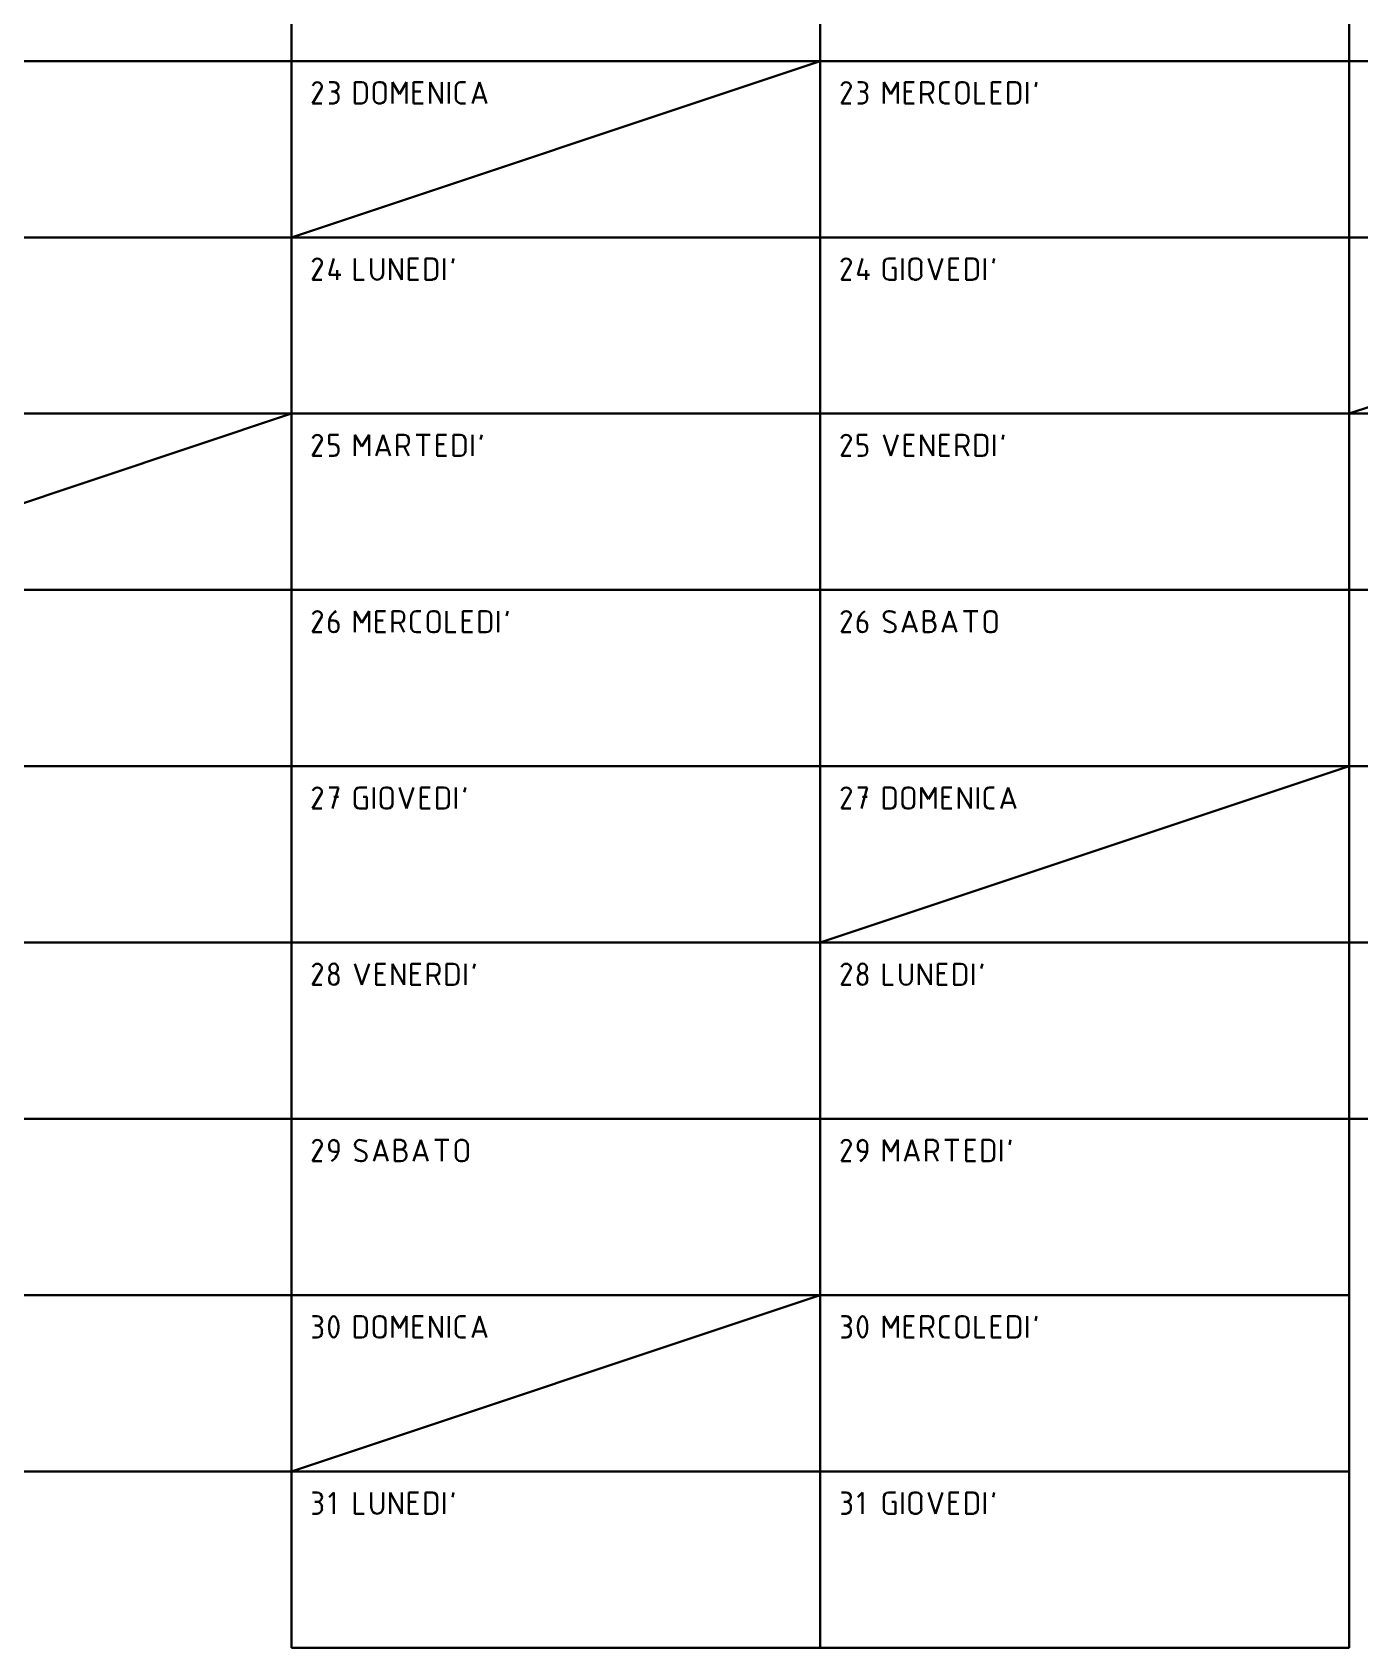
# Model space of a CAD drawing. Header units: millimetres. Extents: x 0 to 750, y -760 to 40.
# Drawn here: x 188.2 to 376.5, y -760 to -530.9 of the extents above; entities that cross this region are included whole.
import ezdxf

# ---------------------------------------------------------------- set-up
doc = ezdxf.new("R2010")
doc.units = ezdxf.units.MM
doc.layers.get('0').update_dxf_attribs({"lineweight": 40, "true_color": 0xffffff})

msp = doc.modelspace()

# ---------------------------------------------------------------- linework, layer by layer
for p, q in [((225, -535), (225, -510)), ((300, -535), (300, -510)), ((375, -535), (375, -510)), ((150, -535), (225, -535)), ((225, -535), (300, -535)), ((225, -560), (225, -535)), ((225, -560), (300, -535)), ((300, -535), (375, -535)), ((300, -560), (300, -535)), ((375, -560), (375, -535)), ((375, -535), (450, -535)), ((230.33, -538), (231, -538)), ((235, -538), (234, -538)), ((234, -538), (234, -541)), ((237.33, -538), (237.67, -538)), ((239.33, -541), (239.33, -538)), ((239.33, -538), (240.33, -539.67)), ((240.33, -539.67), (241.33, -538)), ((241.33, -538), (241.33, -541)), ((243.67, -538), (242.33, -538)), ((242.33, -538), (242.33, -541)), ((244.67, -541), (244.67, -538)), ((244.67, -538), (246.33, -541)), ((246.33, -541), (246.33, -538)), ((247.33, -538), (247.33, -541)), ((249.67, -538), (249, -538)), ((250.67, -541), (251.67, -538)), ((251.67, -538), (252.67, -541)), ((305.33, -538), (306, -538)), ((309, -541), (309, -538)), ((309, -538), (310, -539.67)), ((310, -539.67), (311, -538)), ((311, -538), (311, -541)), ((313.33, -538), (312, -538)), ((312, -538), (312, -541)), ((314.33, -541), (314.33, -538)), ((314.33, -538), (315.33, -538)), ((318.33, -538), (317.67, -538)), ((320, -538), (320.33, -538)), ((322, -538), (322, -541)), ((325.67, -538), (324.33, -538)), ((324.33, -538), (324.33, -541)), ((327.67, -538), (326.67, -538)), ((326.67, -538), (326.67, -541)), ((329.33, -538), (329.33, -541)), ((330.5, -538.67), (330.67, -538)), ((228, -541), (229.29, -538.78)), ((231, -539.33), (230.67, -539.33)), ((231.67, -540), (231.67, -540.33)), ((235.67, -540.33), (235.67, -538.67)), ((236.67, -540.33), (236.67, -538.67)), ((238.33, -538.67), (238.33, -540.33)), ((242.33, -539.33), (243.33, -539.33)), ((248.33, -538.67), (248.33, -540.33)), ((250.94, -540.17), (252.39, -540.17)), ((303, -541), (304.29, -538.78)), ((306, -539.33), (305.67, -539.33)), ((306.67, -540), (306.67, -540.33)), ((312, -539.33), (313, -539.33)), ((315.33, -539.67), (314.33, -539.67)), ((315.33, -539.67), (316, -541)), ((316, -538.67), (316, -539)), ((317, -538.67), (317, -540.33)), ((319.33, -540.33), (319.33, -538.67)), ((321, -538.67), (321, -540.33)), ((324.33, -539.33), (325.33, -539.33)), ((328.33, -540.33), (328.33, -538.67)), ((229.33, -541), (228, -541)), ((231, -541), (230.33, -541)), ((234, -541), (235, -541)), ((237.67, -541), (237.33, -541)), ((242.33, -541), (243.67, -541)), ((249, -541), (249.67, -541)), ((304.33, -541), (303, -541)), ((306, -541), (305.33, -541)), ((312, -541), (313.33, -541)), ((317.67, -541), (318.33, -541)), ((320.33, -541), (320, -541)), ((322, -541), (323.33, -541)), ((324.33, -541), (325.67, -541)), ((326.67, -541), (327.67, -541)), ((150, -560), (225, -560)), ((225, -560), (300, -560)), ((225, -585), (225, -560)), ((300, -560), (375, -560)), ((300, -585), (300, -560)), ((375, -585), (375, -560)), ((375, -585), (450, -560)), ((375, -560), (450, -560)), ((230.33, -565.33), (231, -563)), ((234, -563), (234, -566)), ((236.33, -563), (236.33, -565.17)), ((238, -565.17), (238, -563)), ((239, -566), (239, -563)), ((239, -563), (240.67, -566)), ((240.67, -566), (240.67, -563)), ((243, -563), (241.67, -563)), ((241.67, -563), (241.67, -566)), ((245, -563), (244, -563)), ((244, -563), (244, -566)), ((246.67, -563), (246.67, -566)), ((247.83, -563.67), (248, -563)), ((305.33, -565.33), (306, -563)), ((310.67, -563), (309.67, -563)), ((311.67, -563), (311.67, -566)), ((313.33, -563), (313.67, -563)), ((315.33, -563), (316.33, -566)), ((316.33, -566), (317.33, -563)), ((319.67, -563), (318.33, -563)), ((318.33, -563), (318.33, -566)), ((321.67, -563), (320.67, -563)), ((320.67, -563), (320.67, -566)), ((323.33, -563), (323.33, -566)), ((324.5, -563.67), (324.67, -563)), ((228, -566), (229.29, -563.78)), ((232, -565.33), (230.33, -565.33)), ((231.5, -566), (231.5, -564.67)), ((241.67, -564.33), (242.67, -564.33)), ((245.67, -565.33), (245.67, -563.67)), ((303, -566), (304.29, -563.78)), ((307, -565.33), (305.33, -565.33)), ((306.5, -566), (306.5, -564.67)), ((309, -563.67), (309, -565.33)), ((310.67, -564.33), (310.17, -564.33)), ((310.67, -566), (310.67, -564.33)), ((312.67, -565.33), (312.67, -563.67)), ((314.33, -563.67), (314.33, -565.33)), ((318.33, -564.33), (319.33, -564.33)), ((322.33, -565.33), (322.33, -563.67)), ((229.33, -566), (228, -566)), ((234, -566), (235.33, -566)), ((241.67, -566), (243, -566)), ((244, -566), (245, -566)), ((304.33, -566), (303, -566)), ((309.67, -566), (310.67, -566)), ((313.67, -566), (313.33, -566)), ((318.33, -566), (319.67, -566)), ((320.67, -566), (321.67, -566)), ((150, -585), (225, -585)), ((150, -610), (225, -585)), ((225, -585), (300, -585)), ((225, -610), (225, -585)), ((300, -585), (375, -585)), ((300, -610), (300, -585)), ((375, -610), (375, -585)), ((375, -585), (450, -585)), ((231.67, -588), (230.33, -588)), ((230.33, -588), (230.33, -589.33)), ((234, -591), (234, -588)), ((234, -588), (235, -589.67)), ((235, -589.67), (236, -588)), ((236, -588), (236, -591)), ((237, -591), (238, -588)), ((238, -588), (239, -591)), ((240, -591), (240, -588)), ((240, -588), (241, -588)), ((241.67, -588.67), (241.67, -589)), ((242.67, -588), (244.67, -588)), ((243.67, -588), (243.67, -591)), ((247, -588), (245.67, -588)), ((245.67, -588), (245.67, -591)), ((249, -588), (248, -588)), ((248, -588), (248, -591)), ((249.67, -590.33), (249.67, -588.67)), ((250.67, -588), (250.67, -591)), ((251.83, -588.67), (252, -588)), ((306.67, -588), (305.33, -588)), ((305.33, -588), (305.33, -589.33)), ((309, -588), (310, -591)), ((310, -591), (311, -588)), ((313.33, -588), (312, -588)), ((312, -588), (312, -591)), ((314.33, -591), (314.33, -588)), ((314.33, -588), (316, -591)), ((316, -591), (316, -588)), ((318.33, -588), (317, -588)), ((317, -588), (317, -591)), ((319.33, -591), (319.33, -588)), ((319.33, -588), (320.33, -588)), ((321, -588.67), (321, -589)), ((323, -588), (322, -588)), ((322, -588), (322, -591)), ((323.67, -590.33), (323.67, -588.67)), ((324.67, -588), (324.67, -591)), ((325.83, -588.67), (326, -588)), ((228, -591), (229.29, -588.78)), ((229.33, -591), (228, -591)), ((230.33, -589.33), (231, -589.33)), ((231, -591), (230.33, -591)), ((231.67, -590), (231.67, -590.33)), ((237.28, -590.17), (238.72, -590.17)), ((241, -589.67), (240, -589.67)), ((241, -589.67), (241.67, -591)), ((245.67, -589.33), (246.67, -589.33)), ((245.67, -591), (247, -591)), ((248, -591), (249, -591)), ((303, -591), (304.29, -588.78)), ((304.33, -591), (303, -591)), ((305.33, -589.33), (306, -589.33)), ((306, -591), (305.33, -591)), ((306.67, -590), (306.67, -590.33)), ((312, -589.33), (313, -589.33)), ((312, -591), (313.33, -591)), ((317, -589.33), (318, -589.33)), ((317, -591), (318.33, -591)), ((320.33, -589.67), (319.33, -589.67)), ((320.33, -589.67), (321, -591)), ((322, -591), (323, -591)), ((150, -610), (225, -610)), ((225, -610), (300, -610)), ((225, -635), (225, -610)), ((300, -635), (300, -610)), ((300, -610), (375, -610)), ((375, -635), (375, -610)), ((375, -610), (450, -610)), ((228, -616), (229.29, -613.78)), ((234, -616), (234, -613)), ((234, -613), (235, -614.67)), ((235, -614.67), (236, -613)), ((236, -613), (236, -616)), ((238.33, -613), (237, -613)), ((237, -613), (237, -616)), ((239.33, -616), (239.33, -613)), ((239.33, -613), (240.33, -613)), ((241, -613.67), (241, -614)), ((242, -613.67), (242, -615.33)), ((243.33, -613), (242.67, -613)), ((244.33, -615.33), (244.33, -613.67)), ((245, -613), (245.33, -613)), ((246, -613.67), (246, -615.33)), ((247, -613), (247, -616)), ((250.67, -613), (249.33, -613)), ((249.33, -613), (249.33, -616)), ((252.67, -613), (251.67, -613)), ((251.67, -613), (251.67, -616)), ((253.33, -615.33), (253.33, -613.67)), ((254.33, -613), (254.33, -616)), ((255.5, -613.67), (255.67, -613)), ((303, -616), (304.29, -613.78)), ((311.67, -616), (312.67, -613)), ((312.67, -613), (313.67, -616)), ((314.67, -616), (314.67, -613)), ((314.67, -613), (315.5, -613)), ((317.33, -616), (318.33, -613)), ((318.33, -613), (319.33, -616)), ((320.33, -613), (322.33, -613)), ((321.33, -613), (321.33, -616)), ((323.33, -615.33), (323.33, -613.67)), ((324, -613), (324.33, -613)), ((325, -613.67), (325, -615.33)), ((229.33, -616), (228, -616)), ((230.33, -614.73), (230.33, -615.33)), ((231, -614.33), (230.37, -614.33)), ((231.67, -615.33), (231.67, -615)), ((237, -614.33), (238, -614.33)), ((237, -616), (238.33, -616)), ((240.33, -614.67), (239.33, -614.67)), ((240.33, -614.67), (241, -616)), ((242.67, -616), (243.33, -616)), ((245.33, -616), (245, -616)), ((247, -616), (248.33, -616)), ((249.33, -614.33), (250.33, -614.33)), ((249.33, -616), (250.67, -616)), ((251.67, -616), (252.67, -616)), ((304.33, -616), (303, -616)), ((305.33, -614.73), (305.33, -615.33)), ((306, -614.33), (305.37, -614.33)), ((306.67, -615.33), (306.67, -615)), ((309.36, -614.26), (310.3, -614.74)), ((311.94, -615.17), (313.39, -615.17)), ((314.67, -614.33), (315.53, -614.33)), ((315.53, -616), (314.67, -616)), ((316.33, -615.13), (316.33, -615.2)), ((317.61, -615.17), (319.06, -615.17)), ((324.33, -616), (324, -616)), ((150, -635), (225, -635)), ((225, -635), (300, -635)), ((225, -660), (225, -635)), ((300, -660), (300, -635)), ((300, -660), (375, -635)), ((300, -635), (375, -635)), ((375, -660), (375, -635)), ((375, -635), (450, -635)), ((228, -641), (229.29, -638.78)), ((230.33, -638), (231.67, -638)), ((231.67, -638), (230.83, -641)), ((234, -638.67), (234, -640.33)), ((235.67, -638), (234.67, -638)), ((236.67, -638), (236.67, -641)), ((237.67, -640.33), (237.67, -638.67)), ((238.33, -638), (238.67, -638)), ((239.33, -638.67), (239.33, -640.33)), ((240.33, -638), (241.33, -641)), ((241.33, -641), (242.33, -638)), ((244.67, -638), (243.33, -638)), ((243.33, -638), (243.33, -641)), ((246.67, -638), (245.67, -638)), ((245.67, -638), (245.67, -641)), ((247.33, -640.33), (247.33, -638.67)), ((248.33, -638), (248.33, -641)), ((249.5, -638.67), (249.67, -638)), ((303, -641), (304.29, -638.78)), ((305.33, -638), (306.67, -638)), ((306.67, -638), (305.83, -641)), ((310, -638), (309, -638)), ((309, -638), (309, -641)), ((310.67, -640.33), (310.67, -638.67)), ((311.67, -640.33), (311.67, -638.67)), ((312.33, -638), (312.67, -638)), ((313.33, -638.67), (313.33, -640.33)), ((314.33, -641), (314.33, -638)), ((314.33, -638), (315.33, -639.67)), ((315.33, -639.67), (316.33, -638)), ((316.33, -638), (316.33, -641)), ((318.67, -638), (317.33, -638)), ((317.33, -638), (317.33, -641)), ((319.67, -641), (319.67, -638)), ((319.67, -638), (321.33, -641)), ((321.33, -641), (321.33, -638)), ((322.33, -638), (322.33, -641)), ((323.33, -638.67), (323.33, -640.33)), ((324.67, -638), (324, -638)), ((325.67, -641), (326.67, -638)), ((326.67, -638), (327.67, -641)), ((229.33, -641), (228, -641)), ((231, -639.33), (231.67, -639.33)), ((234.67, -641), (235.67, -641)), ((235.67, -639.33), (235.17, -639.33)), ((235.67, -641), (235.67, -639.33)), ((238.67, -641), (238.33, -641)), ((243.33, -639.33), (244.33, -639.33)), ((243.33, -641), (244.67, -641)), ((245.67, -641), (246.67, -641)), ((304.33, -641), (303, -641)), ((306, -639.33), (306.67, -639.33)), ((309, -641), (310, -641)), ((312.67, -641), (312.33, -641)), ((317.33, -639.33), (318.33, -639.33)), ((317.33, -641), (318.67, -641)), ((324, -641), (324.67, -641)), ((325.94, -640.17), (327.39, -640.17)), ((150, -660), (225, -660)), ((225, -660), (300, -660)), ((225, -685), (225, -660)), ((300, -685), (300, -660)), ((300, -660), (375, -660)), ((375, -685), (375, -660)), ((375, -660), (450, -660)), ((228, -666), (229.29, -663.78)), ((230.42, -663.58), (230.42, -663.75)), ((231.58, -663.75), (231.58, -663.58)), ((234, -663), (235, -666)), ((235, -666), (236, -663)), ((238.33, -663), (237, -663)), ((237, -663), (237, -666)), ((239.33, -666), (239.33, -663)), ((239.33, -663), (241, -666)), ((241, -666), (241, -663)), ((243.33, -663), (242, -663)), ((242, -663), (242, -666)), ((244.33, -666), (244.33, -663)), ((244.33, -663), (245.33, -663)), ((246, -663.67), (246, -664)), ((248, -663), (247, -663)), ((247, -663), (247, -666)), ((248.67, -665.33), (248.67, -663.67)), ((249.67, -663), (249.67, -666)), ((250.83, -663.67), (251, -663)), ((303, -666), (304.29, -663.78)), ((305.42, -663.58), (305.42, -663.75)), ((306.58, -663.75), (306.58, -663.58)), ((309, -663), (309, -666)), ((311.33, -663), (311.33, -665.17)), ((313, -665.17), (313, -663)), ((314, -666), (314, -663)), ((314, -663), (315.67, -666)), ((315.67, -666), (315.67, -663)), ((318, -663), (316.67, -663)), ((316.67, -663), (316.67, -666)), ((320, -663), (319, -663)), ((319, -663), (319, -666)), ((320.67, -665.33), (320.67, -663.67)), ((321.67, -663), (321.67, -666)), ((322.83, -663.67), (323, -663)), ((229.33, -666), (228, -666)), ((230.33, -665), (230.33, -665.33)), ((231.67, -665.33), (231.67, -665)), ((237, -664.33), (238, -664.33)), ((237, -666), (238.33, -666)), ((242, -664.33), (243, -664.33)), ((242, -666), (243.33, -666)), ((245.33, -664.67), (244.33, -664.67)), ((245.33, -664.67), (246, -666)), ((247, -666), (248, -666)), ((304.33, -666), (303, -666)), ((305.33, -665), (305.33, -665.33)), ((306.67, -665.33), (306.67, -665)), ((309, -666), (310.33, -666)), ((316.67, -664.33), (317.67, -664.33)), ((316.67, -666), (318, -666)), ((319, -666), (320, -666)), ((150, -685), (225, -685)), ((225, -710), (225, -685)), ((225, -685), (300, -685)), ((300, -710), (300, -685)), ((300, -685), (375, -685)), ((375, -710), (375, -685)), ((375, -685), (450, -685)), ((228, -691), (229.29, -688.78)), ((230.33, -688.67), (230.33, -689)), ((231.67, -689.27), (231.67, -688.67)), ((234.36, -689.26), (235.3, -689.74)), ((236.67, -691), (237.67, -688)), ((237.67, -688), (238.67, -691)), ((239.67, -691), (239.67, -688)), ((239.67, -688), (240.5, -688)), ((239.67, -689.33), (240.53, -689.33)), ((242.33, -691), (243.33, -688)), ((243.33, -688), (244.33, -691)), ((245.33, -688), (247.33, -688)), ((246.33, -688), (246.33, -691)), ((248.33, -690.33), (248.33, -688.67)), ((249, -688), (249.33, -688)), ((250, -688.67), (250, -690.33)), ((303, -691), (304.29, -688.78)), ((305.33, -688.67), (305.33, -689)), ((306.67, -689.27), (306.67, -688.67)), ((309, -691), (309, -688)), ((309, -688), (310, -689.67)), ((310, -689.67), (311, -688)), ((311, -688), (311, -691)), ((312, -691), (313, -688)), ((313, -688), (314, -691)), ((315, -691), (315, -688)), ((315, -688), (316, -688)), ((316.67, -688.67), (316.67, -689)), ((317.67, -688), (319.67, -688)), ((318.67, -688), (318.67, -691)), ((322, -688), (320.67, -688)), ((320.67, -688), (320.67, -691)), ((320.67, -689.33), (321.67, -689.33)), ((324, -688), (323, -688)), ((323, -688), (323, -691)), ((324.67, -690.33), (324.67, -688.67)), ((325.67, -688), (325.67, -691)), ((326.83, -688.67), (327, -688)), ((229.33, -691), (228, -691)), ((231, -689.67), (231.63, -689.67)), ((236.94, -690.17), (238.39, -690.17)), ((240.53, -691), (239.67, -691)), ((241.33, -690.13), (241.33, -690.2)), ((242.61, -690.17), (244.06, -690.17)), ((249.33, -691), (249, -691)), ((304.33, -691), (303, -691)), ((306, -689.67), (306.63, -689.67)), ((312.28, -690.17), (313.72, -690.17)), ((316, -689.67), (315, -689.67)), ((316, -689.67), (316.67, -691)), ((320.67, -691), (322, -691)), ((323, -691), (324, -691)), ((150, -710), (225, -710)), ((225, -735), (225, -710)), ((225, -735), (300, -710)), ((225, -710), (300, -710)), ((300, -735), (300, -710)), ((300, -710), (375, -710)), ((375, -735), (375, -710)), ((228, -713), (228.67, -713)), ((228.67, -714.33), (228.33, -714.33)), ((235, -713), (234, -713)), ((234, -713), (234, -716)), ((235.67, -715.33), (235.67, -713.67)), ((236.67, -715.33), (236.67, -713.67)), ((237.33, -713), (237.67, -713)), ((238.33, -713.67), (238.33, -715.33)), ((239.33, -716), (239.33, -713)), ((239.33, -713), (240.33, -714.67)), ((240.33, -714.67), (241.33, -713)), ((241.33, -713), (241.33, -716)), ((243.67, -713), (242.33, -713)), ((242.33, -713), (242.33, -716)), ((242.33, -714.33), (243.33, -714.33)), ((244.67, -716), (244.67, -713)), ((244.67, -713), (246.33, -716)), ((246.33, -716), (246.33, -713)), ((247.33, -713), (247.33, -716)), ((248.33, -713.67), (248.33, -715.33)), ((249.67, -713), (249, -713)), ((250.67, -716), (251.67, -713)), ((251.67, -713), (252.67, -716)), ((303, -713), (303.67, -713)), ((303.67, -714.33), (303.33, -714.33)), ((309, -716), (309, -713)), ((309, -713), (310, -714.67)), ((310, -714.67), (311, -713)), ((311, -713), (311, -716)), ((313.33, -713), (312, -713)), ((312, -713), (312, -716)), ((312, -714.33), (313, -714.33)), ((314.33, -716), (314.33, -713)), ((314.33, -713), (315.33, -713)), ((315.33, -714.67), (314.33, -714.67)), ((315.33, -714.67), (316, -716)), ((316, -713.67), (316, -714)), ((317, -713.67), (317, -715.33)), ((318.33, -713), (317.67, -713)), ((319.33, -715.33), (319.33, -713.67)), ((320, -713), (320.33, -713)), ((321, -713.67), (321, -715.33)), ((322, -713), (322, -716)), ((325.67, -713), (324.33, -713)), ((324.33, -713), (324.33, -716)), ((324.33, -714.33), (325.33, -714.33)), ((327.67, -713), (326.67, -713)), ((326.67, -713), (326.67, -716)), ((328.33, -715.33), (328.33, -713.67)), ((329.33, -713), (329.33, -716)), ((330.5, -713.67), (330.67, -713)), ((228.67, -716), (228, -716)), ((229.33, -715), (229.33, -715.33)), ((234, -716), (235, -716)), ((237.67, -716), (237.33, -716)), ((242.33, -716), (243.67, -716)), ((249, -716), (249.67, -716)), ((250.94, -715.17), (252.39, -715.17)), ((303.67, -716), (303, -716)), ((304.33, -715), (304.33, -715.33)), ((312, -716), (313.33, -716)), ((317.67, -716), (318.33, -716)), ((320.33, -716), (320, -716)), ((322, -716), (323.33, -716)), ((324.33, -716), (325.67, -716)), ((326.67, -716), (327.67, -716)), ((150, -735), (225, -735)), ((225, -760), (225, -735)), ((225, -735), (300, -735)), ((300, -760), (300, -735)), ((300, -735), (375, -735)), ((375, -760), (375, -735)), ((228, -738), (228.67, -738)), ((228.67, -739.33), (228.33, -739.33)), ((230.33, -738.67), (231, -738)), ((231, -738), (231, -741)), ((234, -738), (234, -741)), ((236.33, -738), (236.33, -740.17)), ((238, -740.17), (238, -738)), ((239, -741), (239, -738)), ((239, -738), (240.67, -741)), ((240.67, -741), (240.67, -738)), ((243, -738), (241.67, -738)), ((241.67, -738), (241.67, -741)), ((241.67, -739.33), (242.67, -739.33)), ((245, -738), (244, -738)), ((244, -738), (244, -741)), ((245.67, -740.33), (245.67, -738.67)), ((246.67, -738), (246.67, -741)), ((247.83, -738.67), (248, -738)), ((303, -738), (303.67, -738)), ((303.67, -739.33), (303.33, -739.33)), ((305.33, -738.67), (306, -738)), ((306, -738), (306, -741)), ((309, -738.67), (309, -740.33)), ((310.67, -738), (309.67, -738)), ((310.67, -739.33), (310.17, -739.33)), ((310.67, -741), (310.67, -739.33)), ((311.67, -738), (311.67, -741)), ((312.67, -740.33), (312.67, -738.67)), ((313.33, -738), (313.67, -738)), ((314.33, -738.67), (314.33, -740.33)), ((315.33, -738), (316.33, -741)), ((316.33, -741), (317.33, -738)), ((319.67, -738), (318.33, -738)), ((318.33, -738), (318.33, -741)), ((318.33, -739.33), (319.33, -739.33)), ((321.67, -738), (320.67, -738)), ((320.67, -738), (320.67, -741)), ((322.33, -740.33), (322.33, -738.67)), ((323.33, -738), (323.33, -741)), ((324.5, -738.67), (324.67, -738)), ((228.67, -741), (228, -741)), ((229.33, -740), (229.33, -740.33)), ((234, -741), (235.33, -741)), ((241.67, -741), (243, -741)), ((244, -741), (245, -741)), ((303.67, -741), (303, -741)), ((304.33, -740), (304.33, -740.33)), ((309.67, -741), (310.67, -741)), ((313.67, -741), (313.33, -741)), ((318.33, -741), (319.67, -741)), ((320.67, -741), (321.67, -741)), ((225, -760), (300, -760)), ((300, -760), (375, -760))]:
    msp.add_line(p, q)
for centre, radius, start, end in [((228.67, -538.67), 0.667, 14.48, 165.5), ((231, -538.67), 0.667, 270, 90), ((235, -538.67), 0.667, 0, 90), ((237.33, -538.67), 0.667, 90, 180), ((237.67, -538.67), 0.667, 0, 90), ((249, -538.67), 0.667, 90, 180), ((303.67, -538.67), 0.667, 14.48, 165.5), ((306, -538.67), 0.667, 270, 90), ((315.33, -538.67), 0.667, 0, 90), ((317.67, -538.67), 0.667, 90, 180), ((320, -538.67), 0.667, 90, 180), ((320.33, -538.67), 0.667, 0, 90), ((327.67, -538.67), 0.667, 0, 90), ((229, -538.62), 0.333, 329.8, 20.53), ((231, -540), 0.667, 0, 90), ((231, -540.33), 0.667, 270, 0), ((235, -540.33), 0.667, 270, 0), ((237.33, -540.33), 0.667, 180, 270), ((237.67, -540.33), 0.667, 270, 0), ((249, -540.33), 0.667, 180, 270), ((304, -538.62), 0.333, 329.8, 20.53), ((306, -540), 0.667, 0, 90), ((306, -540.33), 0.667, 270, 0), ((315.33, -539), 0.667, 270, 0), ((317.67, -540.33), 0.667, 180, 270), ((320, -540.33), 0.667, 180, 270), ((320.33, -540.33), 0.667, 270, 0), ((327.67, -540.33), 0.667, 270, 0), ((228.67, -563.67), 0.667, 14.48, 165.5), ((229, -563.62), 0.333, 329.8, 20.53), ((245, -563.67), 0.667, 0, 90), ((303.67, -563.67), 0.667, 14.48, 165.5), ((304, -563.62), 0.333, 329.8, 20.53), ((309.67, -563.67), 0.667, 90, 180), ((313.33, -563.67), 0.667, 90, 180), ((313.67, -563.67), 0.667, 0, 90), ((321.67, -563.67), 0.667, 0, 90), ((237.17, -565.17), 0.833, 180, 0), ((245, -565.33), 0.667, 270, 0), ((309.67, -565.33), 0.667, 180, 270), ((313.33, -565.33), 0.667, 180, 270), ((313.67, -565.33), 0.667, 270, 0), ((321.67, -565.33), 0.667, 270, 0), ((228.67, -588.67), 0.667, 14.48, 165.5), ((229, -588.62), 0.333, 329.8, 20.53), ((241, -588.67), 0.667, 0, 90), ((249, -588.67), 0.667, 0, 90), ((303.67, -588.67), 0.667, 14.48, 165.5), ((304, -588.62), 0.333, 329.8, 20.53), ((320.33, -588.67), 0.667, 0, 90), ((323, -588.67), 0.667, 0, 90), ((231, -590), 0.667, 0, 90), ((231, -590.33), 0.667, 270, 0), ((241, -589), 0.667, 270, 0), ((249, -590.33), 0.667, 270, 0), ((306, -590), 0.667, 0, 90), ((306, -590.33), 0.667, 270, 0), ((320.33, -589), 0.667, 270, 0), ((323, -590.33), 0.667, 270, 0), ((228.67, -613.67), 0.667, 14.48, 165.5), ((229, -613.62), 0.333, 329.8, 20.53), ((232.33, -614.73), 2, 120, 180), ((240.33, -613.67), 0.667, 0, 90), ((242.67, -613.67), 0.667, 90, 180), ((245, -613.67), 0.667, 90, 180), ((245.33, -613.67), 0.667, 0, 90), ((252.67, -613.67), 0.667, 0, 90), ((303.67, -613.67), 0.667, 14.48, 165.5), ((304, -613.62), 0.333, 329.8, 20.53), ((307.33, -614.73), 2, 120, 180), ((309.67, -613.67), 0.667, 90, 243), ((309.67, -615.21), 2.21, 63.07, 90), ((315.5, -613.67), 0.667, 270, 90), ((324, -613.67), 0.667, 90, 180), ((324.33, -613.67), 0.667, 0, 90), ((231, -615.33), 0.667, 180, 0), ((231, -615), 0.667, 0, 90), ((240.33, -614), 0.667, 270, 0), ((242.67, -615.33), 0.667, 180, 270), ((245, -615.33), 0.667, 180, 270), ((245.33, -615.33), 0.667, 270, 0), ((252.67, -615.33), 0.667, 270, 0), ((306, -615.33), 0.667, 180, 0), ((306, -615), 0.667, 0, 90), ((310, -613.79), 2.21, 243.1, 270), ((310, -615.33), 0.667, 270, 62.98), ((315.53, -615.13), 0.8, 0, 90), ((315.53, -615.2), 0.8, 270, 0), ((324, -615.33), 0.667, 180, 270), ((324.33, -615.33), 0.667, 270, 0), ((228.67, -638.67), 0.667, 14.48, 165.5), ((229, -638.62), 0.333, 329.8, 20.53), ((234.67, -638.67), 0.667, 90, 180), ((238.33, -638.67), 0.667, 90, 180), ((238.67, -638.67), 0.667, 0, 90), ((246.67, -638.67), 0.667, 0, 90), ((303.67, -638.67), 0.667, 14.48, 165.5), ((304, -638.62), 0.333, 329.8, 20.53), ((310, -638.67), 0.667, 0, 90), ((312.33, -638.67), 0.667, 90, 180), ((312.67, -638.67), 0.667, 0, 90), ((324, -638.67), 0.667, 90, 180), ((234.67, -640.33), 0.667, 180, 270), ((238.33, -640.33), 0.667, 180, 270), ((238.67, -640.33), 0.667, 270, 0), ((246.67, -640.33), 0.667, 270, 0), ((310, -640.33), 0.667, 270, 0), ((312.33, -640.33), 0.667, 180, 270), ((312.67, -640.33), 0.667, 270, 0), ((324, -640.33), 0.667, 180, 270), ((228.67, -663.67), 0.667, 14.48, 165.5), ((229, -663.62), 0.333, 329.8, 20.53), ((231, -663.58), 0.583, 0, 180), ((231, -663.75), 0.583, 180, 0), ((245.33, -663.67), 0.667, 0, 90), ((245.33, -664), 0.667, 270, 0), ((248, -663.67), 0.667, 0, 90), ((303.67, -663.67), 0.667, 14.48, 165.5), ((304, -663.62), 0.333, 329.8, 20.53), ((306, -663.58), 0.583, 0, 180), ((306, -663.75), 0.583, 180, 0), ((320, -663.67), 0.667, 0, 90), ((231, -665), 0.667, 0, 180), ((231, -665.33), 0.667, 180, 0), ((248, -665.33), 0.667, 270, 0), ((306, -665), 0.667, 0, 180), ((306, -665.33), 0.667, 180, 0), ((312.17, -665.17), 0.833, 180, 0), ((320, -665.33), 0.667, 270, 0), ((228.67, -688.67), 0.667, 14.48, 165.5), ((229, -688.62), 0.333, 329.8, 20.53), ((231, -688.67), 0.667, 0, 180), ((231, -689), 0.667, 180, 270), ((229.67, -689.27), 2, 300, 0), ((234.67, -688.67), 0.667, 90, 243), ((234.67, -690.21), 2.21, 63.07, 90), ((240.5, -688.67), 0.667, 270, 90), ((240.53, -690.13), 0.8, 0, 90), ((249, -688.67), 0.667, 90, 180), ((249.33, -688.67), 0.667, 0, 90), ((303.67, -688.67), 0.667, 14.48, 165.5), ((304, -688.62), 0.333, 329.8, 20.53), ((306, -688.67), 0.667, 0, 180), ((306, -689), 0.667, 180, 270), ((304.67, -689.27), 2, 300, 0), ((316, -688.67), 0.667, 0, 90), ((316, -689), 0.667, 270, 0), ((324, -688.67), 0.667, 0, 90), ((235, -688.79), 2.21, 243.1, 270), ((235, -690.33), 0.667, 270, 62.98), ((240.53, -690.2), 0.8, 270, 0), ((249, -690.33), 0.667, 180, 270), ((249.33, -690.33), 0.667, 270, 0), ((324, -690.33), 0.667, 270, 0), ((228.67, -713.67), 0.667, 270, 90), ((228.67, -715), 0.667, 0, 90), ((233.47, -714.49), 3.13, 167.9, 180.2), ((233.47, -714.51), 3.13, 179.8, 192.1), ((231.98, -714.13), 1.6, 143.2, 169.5), ((231, -713.36), 0.363, 32.76, 147.2), ((230.02, -714.13), 1.6, 10.51, 36.77), ((228.53, -714.49), 3.13, 359.8, 12.09), ((228.53, -714.51), 3.13, 347.9, 0.1885), ((235, -713.67), 0.667, 0, 90), ((237.33, -713.67), 0.667, 90, 180), ((237.67, -713.67), 0.667, 0, 90), ((249, -713.67), 0.667, 90, 180), ((303.67, -713.67), 0.667, 270, 90), ((303.67, -715), 0.667, 0, 90), ((308.47, -714.49), 3.13, 167.9, 180.2), ((308.47, -714.51), 3.13, 179.8, 192.1), ((306.98, -714.13), 1.6, 143.2, 169.5), ((306, -713.36), 0.363, 32.76, 147.2), ((305.02, -714.13), 1.6, 10.51, 36.77), ((303.53, -714.49), 3.13, 359.8, 12.09), ((303.53, -714.51), 3.13, 347.9, 0.1885), ((315.33, -713.67), 0.667, 0, 90), ((315.33, -714), 0.667, 270, 0), ((317.67, -713.67), 0.667, 90, 180), ((320, -713.67), 0.667, 90, 180), ((320.33, -713.67), 0.667, 0, 90), ((327.67, -713.67), 0.667, 0, 90), ((228.67, -715.33), 0.667, 270, 0), ((231.98, -714.87), 1.6, 190.5, 216.8), ((231, -715.64), 0.363, 212.8, 327.2), ((230.02, -714.87), 1.6, 323.2, 349.5), ((235, -715.33), 0.667, 270, 0), ((237.33, -715.33), 0.667, 180, 270), ((237.67, -715.33), 0.667, 270, 0), ((249, -715.33), 0.667, 180, 270), ((303.67, -715.33), 0.667, 270, 0), ((306.98, -714.87), 1.6, 190.5, 216.8), ((306, -715.64), 0.363, 212.8, 327.2), ((305.02, -714.87), 1.6, 323.2, 349.5), ((317.67, -715.33), 0.667, 180, 270), ((320, -715.33), 0.667, 180, 270), ((320.33, -715.33), 0.667, 270, 0), ((327.67, -715.33), 0.667, 270, 0), ((228.67, -738.67), 0.667, 270, 90), ((228.67, -740), 0.667, 0, 90), ((245, -738.67), 0.667, 0, 90), ((303.67, -738.67), 0.667, 270, 90), ((303.67, -740), 0.667, 0, 90), ((309.67, -738.67), 0.667, 90, 180), ((313.33, -738.67), 0.667, 90, 180), ((313.67, -738.67), 0.667, 0, 90), ((321.67, -738.67), 0.667, 0, 90), ((228.67, -740.33), 0.667, 270, 0), ((237.17, -740.17), 0.833, 180, 0), ((245, -740.33), 0.667, 270, 0), ((303.67, -740.33), 0.667, 270, 0), ((309.67, -740.33), 0.667, 180, 270), ((313.33, -740.33), 0.667, 180, 270), ((313.67, -740.33), 0.667, 270, 0), ((321.67, -740.33), 0.667, 270, 0)]:
    msp.add_arc(centre, radius, start, end)

doc.saveas('drawing.dxf')
